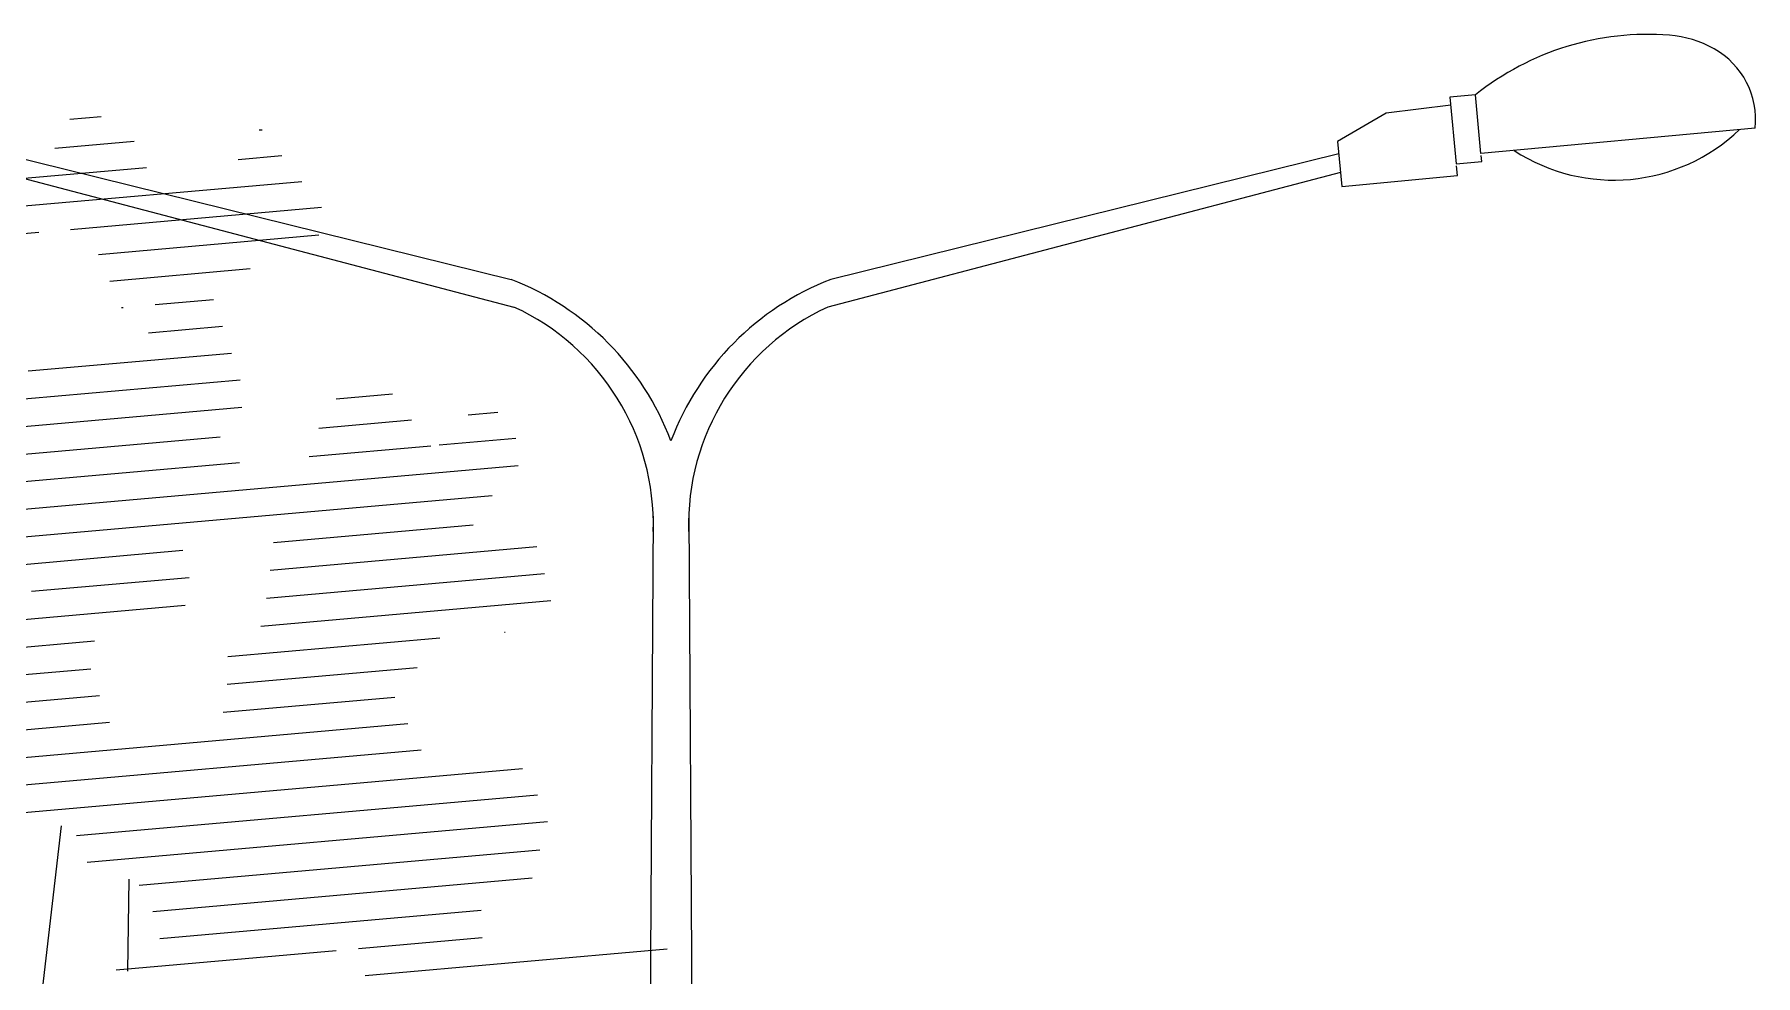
# Model space of a CAD drawing. Header units: millimetres. Extents: x 348 to 2201, y 118 to 1049.
# Drawn here: x 2014.259 to 2018.313, y 320.939 to 323.157 of the extents above; entities that cross this region are included whole.
import ezdxf

# ---------------------------------------------------------------- set-up
doc = ezdxf.new("R2010")
doc.units = ezdxf.units.MM
doc.layers.add('trees', color=104, linetype='Continuous')

# ---------------------------------------------------------------- blocks, each defined once
blk = doc.blocks.new('Vista arvore')
at = {"layer": 'trees', "color": 84, "true_color": 0x2aaf18}
for p, q in [((0.8314, 5.8632), (0.9047, 5.8697)), ((-1.7205, 5.4431), (1.3774, 5.7165)), ((1.2814, 4.6682), (1.9645, 4.7285)), ((0.9947, 4.0581), (1.9387, 4.1414))]:
    blk.add_line(p, q, dxfattribs=at)
at = {"layer": 'trees', "color": 97, "true_color": 0x279b30}
for p, q in [((1.277, 5.8376), (1.2843, 5.8382)), ((0.7957, 5.7951), (0.9825, 5.8116)), ((1.2276, 5.7682), (1.3309, 5.7774)), ((-1.7343, 5.5068), (1.012, 5.7492)), ((0.8327, 5.6034), (1.424, 5.6556)), ((-1.718, 5.3783), (0.7586, 5.5969)), ((0.8984, 5.5442), (1.4178, 5.5901)), ((0.9256, 5.4816), (1.2564, 5.5108)), ((-0.4896, 5.0968), (1.2328, 5.2488)), ((1.4584, 5.2037), (1.5912, 5.2155)), ((-2.63, 4.8429), (1.2362, 5.1841)), ((1.418, 5.1352), (1.6363, 5.1545)), ((1.7697, 5.1662), (1.8392, 5.1724)), ((1.7015, 5.0952), (1.8819, 5.1111)), ((1.395, 5.0682), (1.6813, 5.0934)), ((0.2141, 4.899), (1.8876, 5.0467)), ((0.1875, 4.8316), (1.826, 4.9762)), ((1.3109, 4.8658), (1.7813, 4.9073)), ((1.3028, 4.8001), (1.9314, 4.8556)), ((1.2946, 4.7344), (1.9491, 4.7921))]:
    blk.add_line(p, q, dxfattribs=at)
at = {"layer": 'trees', "color": 97, "true_color": 0x25742c}
for p, q in [((1.0324, 5.4261), (1.1698, 5.4382)), ((0.9527, 5.4191), (0.9571, 5.4194)), ((1.0166, 5.3597), (1.1908, 5.3751)), ((0.7335, 5.2697), (1.2118, 5.3119)), ((0.1207, 5.0207), (1.1853, 5.1146)), ((0.2836, 4.9701), (1.2306, 5.0537)), ((0.3166, 4.778), (1.0976, 4.847)), ((0.7408, 4.7505), (1.1125, 4.7833)), ((0.7138, 4.6831), (1.1027, 4.7174)), ((0.2968, 4.5813), (0.8893, 4.6336)), ((1.2034, 4.5964), (1.703, 4.6405)), ((1.8548, 4.6538), (1.8564, 4.654)), ((1.2019, 4.5312), (1.6493, 4.5707)), ((0.0499, 4.4296), (0.9012, 4.5047)), ((1.1922, 4.4654), (1.5969, 4.5011)), ((0.3003, 4.2567), (1.6587, 4.3766)), ((0.0916, 4.1733), (1.8977, 4.3327)), ((0.8471, 4.175), (1.9326, 4.2708)), ((0.872, 4.1122), (1.9568, 4.208)), ((1.0266, 3.9959), (1.9206, 4.0748)), ((1.0434, 3.9324), (1.7998, 3.9991)), ((1.5116, 3.9087), (1.8024, 3.9344)), ((1.5272, 3.8451), (2.2383, 3.9079))]:
    blk.add_line(p, q, dxfattribs=at)
at = {"layer": 'trees', "color": 99, "true_color": 0x1a511e}
for p, q in [((-0.0347, 4.4871), (0.8806, 4.5679)), ((0.2431, 4.3816), (0.9245, 4.4418)), ((0.3131, 4.3228), (1.6277, 4.4389)), ((0.9406, 3.8583), (1.4588, 3.9041))]:
    blk.add_line(p, q, dxfattribs=at)
at = {"layer": 'trees', "color": 49, "true_color": 0x594322}
blk.add_line((0.7424, 3.6015), (0.8117, 4.1977), dxfattribs=at)
at = {"layer": 'trees', "color": 47, "true_color": 0x8d6a35}
blk.add_line((0.9681, 3.8554), (0.9714, 4.072), dxfattribs=at)
blk = doc.blocks.new('INluminação')
at = {"linetype": 'ByBlock'}
for p, q in [((2.1374, 5.9227), (1.9856, 5.9039)), ((2.1957, 5.9468), (2.1357, 5.9412)), ((2.1357, 5.9412), (2.1504, 5.7842)), ((2.2086, 5.8083), (2.1957, 5.9468)), ((1.9856, 5.9039), (1.8708, 5.8373)), ((2.8545, 5.8686), (2.2086, 5.8083)), ((-1.2724, 5.8076), (-0.0758, 5.512)), ((1.8736, 5.8076), (0.677, 5.512)), ((1.8708, 5.8373), (1.8808, 5.7311)), ((2.2104, 5.7898), (2.2091, 5.8037)), ((-1.2765, 5.7635), (-0.0692, 5.4467)), ((1.8777, 5.7635), (0.6705, 5.4467)), ((2.1504, 5.7842), (2.2104, 5.7898)), ((2.153, 5.7565), (2.1508, 5.7796)), ((1.8808, 5.7311), (2.153, 5.7565)), ((0.2589, 4.9538), (0.2278, 0.0309)), ((0.3424, 4.9538), (0.3734, 0.0309))]:
    blk.add_line(p, q, dxfattribs=at)
for centre, radius, start, end in [((2.6015, 5.4402), 0.6491, 85.4828, 128.6946), ((2.6324, 5.8318), 0.2563, 60.6651, 85.4828), ((2.6643, 5.8884), 0.1913, 354.0535, 60.6651), ((2.5212, 6.1739), 0.428, 236.8372, 313.8343), ((-0.3144, 4.8995), 0.6573, 20.6833, 68.7201), ((0.9156, 4.8995), 0.6573, 111.2799, 159.3167), ((-0.3054, 4.9339), 0.5646, 358.3891, 65.2778), ((0.9066, 4.9339), 0.5646, 114.7222, 181.6109)]:
    blk.add_arc(centre, radius, start, end, dxfattribs=at)

msp = doc.modelspace()

# ---------------------------------------------------------------- block references
for name, p in [('Vista arvore', (2013.5111, 317.094)), ('INluminação', (2015.4577, 317.0675))]:
    msp.add_blockref(name, p)

doc.saveas('drawing.dxf')
